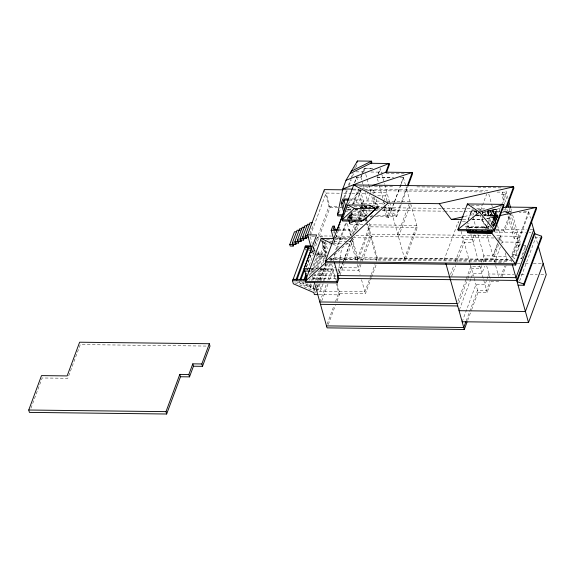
<?xml version="1.0" encoding="UTF-8"?>
<svg xmlns="http://www.w3.org/2000/svg" width="575" height="575" viewBox="0 0 575 575"><rect width="100%" height="100%" fill="white"/><g stroke="black" fill="none" stroke-linecap="round" stroke-linejoin="round"><path stroke-width="0.43" stroke-dasharray="2.88 2.16" d="M338.344 271.623L339.415 263.846M339.537 262.983L341.564 248.292L352.856 238.79L353.1 239.674M468.244 228.419L468.992 223.165M494.665 224.502L497.928 215.568L484.092 215.402M30.964 408.2L42.162 377.983L67.8 378.285L80.284 344.583L207.309 346.078M309.911 233.91L313.454 224.329M310.442 235.333L326.104 193.056L340.335 193.229M306.209 249.018L305.821 250.082L304.966 247.02M306.324 266.908L317.285 237.317L320.412 237.353M324.329 189.606L328.965 206.209L312.606 250.377L314.115 250.398L330.079 207.295L326.104 193.056M314.079 284.395L313.159 286.882L307.122 286.81L306.324 283.942L300.294 283.87L301.214 281.391M306.425 267.317L312.254 251.591L311.851 250.154L314.87 250.19L315.265 251.627M307.51 270.056L314.87 250.19M320.304 237.353L320.828 235.93L331.43 236.052M303.305 283.906L303.923 282.253M310.356 283.755L309.738 285.408L303.708 285.344L304.628 282.857M321.971 237.367L322.367 236.303L318.054 236.253M309.393 275.662L318.284 251.663L319.082 254.524L312.34 272.737M306.727 285.38L307.338 283.719M310.708 274.613L318.687 253.093M307.122 286.81L308.351 283.497M309.58 280.19L310.191 278.53M313.72 272.313L324.911 242.097M311.578 280.442L313.116 276.309M315.258 270.509L321.698 253.129L315.668 253.057M310.141 286.846L311.37 283.533M312.592 280.226L314.777 274.146M316.638 269.107L325.967 243.929L331.832 244.001M343.764 197.901L346.574 190.325M348.443 185.279L350.628 179.386M350.937 178.545L352.806 173.492M354.667 168.482L355.285 166.815M315.064 288.334L310.543 288.276L312.074 284.136M313.605 280.003L315.754 274.203M317.903 268.41L322.503 255.997L321.698 253.129M339.106 212.563L341.284 206.684M344.705 197.448L347.192 190.728M349.061 185.689L351.239 179.81M352.482 176.453L353.726 173.089M355.903 167.217L357.463 163.013M315.61 280.262L319.29 270.329M321.13 265.363L325.119 254.596L319.082 254.524M313.555 288.312L314.173 286.659M316.624 280.039L320.915 268.446M323.064 262.653L325.515 256.033M315.467 289.764L313.957 289.75L314.877 287.263M317.328 280.643L322.237 267.397M314.971 289.527L314.36 291.18L293.861 282.368M316.2 286.213L317.12 283.734M318.342 280.42L323.251 267.174M354.452 182.886L356.629 177.007L360.899 177.057L361.488 175.483M354.847 182.34L356.708 177.308L360.985 177.359L361.862 174.987M316.573 288.348L318.104 284.208M319.643 280.075L325.773 263.515M314.913 293.157L315.517 291.511M317.041 287.407L318.262 284.115M319.779 280.003L325.874 263.566M338.366 230.395L333.507 244.016L334.743 240.17M338.668 229.576L340.501 224.624M336.813 235.197L335.635 238.395L347.853 238.539M319.118 283.985L316.976 289.786L319.988 289.822L322.137 284.021M320.347 280.679L326.478 264.119M317.371 291.216L320.131 283.77M321.36 280.456L327.491 263.903M362.66 172.32L364.119 168.367L373.06 168.475M362.157 174.196L364.205 168.662L373.139 168.77M323.366 280.715L329.497 264.155M330.726 260.849L331.947 257.535L332.35 258.966L331.739 260.626M323.15 283.798L320.39 291.252L319.988 289.822M324.379 280.492L330.51 263.932M335.728 249.823L346.013 222.072M347.257 218.708L348.817 214.504M350.376 210.299L350.994 208.617M352.554 204.412L358.16 189.276L363.299 207.676M347.286 220.247L349.32 214.763M335.124 253.532L333.256 258.577L511.232 260.669M336.684 249.327L346.653 222.417M348.213 218.213L349.456 214.849M353.51 203.917L358.491 190.462L362.077 190.505M348.896 217.968L350.966 212.376M349.075 217.997L350.11 215.201L350.858 217.868L350.312 219.334M350.448 216.624L349.478 219.24L349.14 218.004M350.613 216.178L351.584 213.562M352.202 204.276L356.141 202.673L360.841 189.987M319.815 301.961L326.658 283.497M327.901 280.14L332.566 267.555L336.102 267.598M350.692 218.831L352.166 214.842L351.26 211.578M351.102 219.362L352.827 214.719L365.333 209.508M351.152 219.521L352.87 214.877M351.67 219.585L353.1 215.711L352.18 212.412M321.72 300.977L327.944 284.194M329.497 279.996L333.227 269.927M350.678 235.52L349.291 230.561L349.686 229.497L338.33 229.36M363.069 209.322L360.525 200.229L360.92 199.158L349.715 199.029M356.155 220.232L350.556 235.34L346.739 221.67M356.464 219.391L360.511 208.481M360.82 207.647L363.307 200.927L381.009 201.142M352.461 234.356L357.751 220.088M358.06 219.248L362.106 208.337M362.415 207.496L363.35 204.98M338.625 273.894L342.988 262.121M343.304 261.28L351.713 238.575M353.273 234.377L358.563 220.081M358.879 219.24L362.308 209.99M339.049 273.456L343.404 261.704M343.713 260.863L350.865 241.565L348.213 241.529M354.703 231.897L358.419 221.864M358.728 221.03L362.753 210.155M340.026 274.979L344.073 264.047M345.309 260.719L354.351 236.303M356.536 230.417L359.749 221.742M359.964 221.167L364.011 210.234M370.508 193.078L367.583 200.984L365.197 192.438M378.185 181.52L376.992 177.251L377.868 174.879M378.163 174.088L380.212 168.561L381.405 172.831M378.537 173.593L380.291 168.856M365.923 207.913L366.519 206.317M365.535 190.088L373.599 190.181L372.808 192.316L373.276 193.976M366.304 215.984L368.453 210.191M368.762 209.365L369.682 206.878M365.089 221.267L365.686 219.672M327.118 324.207L333.96 305.742M335.512 301.544L339.243 291.475M328.289 324.501L335.441 305.203M337 301.005L339.796 293.451L337.079 283.719M370.631 217.479L371.206 215.934M357.24 259.26L369.984 224.854L416.738 225.4L404.52 258.391M369.502 223.129L370.537 226.83L357.787 261.237L351.217 237.712L335.318 237.525M380.089 208.948L377.444 208.919L378.235 206.792L375.223 195.996M359.433 264.543L358.203 267.857L336.986 267.605M360.64 261.28L370.688 234.154L491.452 235.577M383.388 201.998L382.821 203.521L383.288 205.196M383.669 201.236L386.889 192.481L370.803 192.287L369.128 186.307M361.014 264.435L358.865 270.228L337.647 269.977M362.214 261.187L371.357 236.526L493.903 237.971M389.67 202.443L391.525 209.084L388.305 217.774L386.795 217.76L389.62 210.134L388.218 205.11M400.746 177.531L403.384 177.56L391.158 210.551L405.073 260.367L417.292 227.377L406.007 186.954M394.299 202.601L391.244 210.845L398.784 210.939M394.601 201.775L400.717 185.279M401.019 184.453L403.463 177.855L399.948 177.819M371.019 275.224L364.881 291.777L318.126 291.223M371.277 274.512L375.001 264.457M376.23 261.151L377.372 258.074L507.078 259.605L506.18 262.027M339.796 293.451L365.434 293.753L371.263 278.027M371.529 277.315L376.402 264.162M407.043 186.573L396.348 215.431L396.678 216.617L373.556 216.344M396.678 216.617L401.853 202.659M402.155 201.832L407.675 186.932M397.842 234.471L410.061 201.48L386.307 201.2M398.504 236.842L410.723 203.852M475.446 210.967L471.327 210.917L467.389 221.562L469.236 228.174M466.541 228.908L465.865 226.485L466.763 224.056M468.266 220.002L472.168 209.458L473.735 215.079M450.534 274.412L453.905 265.305M455.134 261.992L463.414 239.646L472.463 239.746L474.591 234.018M451.612 276.352L455.601 265.585M456.83 262.279L464.19 242.413L473.239 242.521L476.876 232.695M480.678 210.22L486.673 194.041M457.988 301.099L465.958 279.572M466.268 278.746L470.868 266.333L479.917 266.441M485.753 228.404L487.557 223.553M488.75 220.318L492.948 208.991L496.103 220.304M485.681 230.007L488.074 223.531M488.376 222.726L493.17 209.782L500.027 209.861M458.649 303.471L467.54 279.464M467.849 278.638L471.529 268.705L480.578 268.812L481.793 265.535M487.427 228.749L488.628 225.508M489.828 222.273L493.724 211.758M491.014 224.034L496.304 209.753L491.266 209.688M508.588 212.463L506.827 212.441L501.86 194.645L502.78 192.165L506.093 204.024M459.36 309.868L471.011 278.415M471.32 277.588L472.851 273.448L481.9 273.556L484.632 266.189M491.539 223.998L495.743 212.642L497.066 217.386L493.918 225.903L492.595 221.159M491.194 225.443L492.574 221.72L493.731 225.874L493.185 227.362M492.775 221.188L494.155 217.465L495.312 221.612L493.932 225.342L492.775 221.188L493.939 225.148L495.247 221.605L494.148 217.652M495.729 213.203L494.349 216.933L495.506 221.08L496.886 217.357L494.787 209.731M492.466 225.659L493.12 223.883M493.386 223.172L494.701 219.628M494.96 218.917L496.275 215.373M493.235 227.046L493.673 225.86M498.805 212.427L501.206 205.958M501.508 205.146L506.302 192.201L495.549 192.079M493.501 227.168L497.871 215.373L484.035 215.208M494.924 224.566L495.844 222.079M496.304 209.753L498.065 216.078L497.684 217.113L495.923 210.788M481.433 262.344L483.855 255.796L492.912 255.904L497.706 242.959M483.007 262.265L484.524 258.168L493.573 258.276L498.662 244.526M462.142 321.77L475.942 284.517L484.991 284.625L486.817 279.716M466.196 320.879L477.545 290.253L486.594 290.361L489.929 281.355M506.827 212.441L507.747 209.954L507.272 208.258M467.669 320.376L471.349 310.442M471.658 309.609L478.098 292.229L473.692 276.46M508.3 211.931L507.38 214.417L514.172 238.733L517.687 238.776L510.902 214.453L508.257 214.425M498.899 239.725L500.401 235.678L495.032 235.621M498.115 242.549L493.019 256.299L508.53 256.479M498.41 241.737L500.509 236.073L518.607 236.289L511.118 256.507M511.52 212.779L504.325 232.192L503.779 230.216L510.047 213.289M499.862 241.292L501.062 238.05L497.483 238.014M487.118 278.897L488.024 276.438M488.333 275.619L488.937 273.98L514.072 274.282M500.365 246.862L494.673 262.229L504.153 262.337M501.565 243.627L502.169 242.01L520.267 242.219L512.519 214.489M478.098 292.229L487.147 292.337L491.086 281.692L500.142 281.8M514.172 238.733L515.092 236.246L508.767 213.612M500.789 276.589L504.685 266.074M501.939 276.949L506.129 265.621M511.836 256.967L528.641 211.593L523.272 211.528M512.476 257.312L528.971 212.779L519.218 212.664M517.514 255.803L515.84 255.782L515.423 254.301L519.764 242.592L517.248 242.564L518.492 247.013L520.167 247.027M518.492 247.013L520.267 242.219M515.84 255.782L520.174 244.073L519.764 242.592M523.106 245.583L525.615 245.618L521.281 257.32L521.697 258.808L519.182 258.779M521.697 258.808L525.413 248.774M519.635 280.988L535.821 237.295L540.126 237.346M348.083 203.845L360.539 189.858M329.691 259.109L331.006 257.902M334.305 254.897L339.588 250.089M359.052 219.327L362.178 218.026M361.984 188.916L370.501 186.135M464.413 216.502L473.965 214.338M482.648 212.369L500.875 208.236M471.795 219.693L483.295 219.413M486.766 218.629L498.051 216.071L484.236 215.912M472.053 219.542L483.352 219.283M486.817 218.529L498.065 216.078M356.062 171.839L363.946 171.932M370.961 172.018L382.353 172.148M386.192 173.377L404.663 173.593M376.992 177.251L393.702 177.445M377.071 177.546L392.028 177.725M359.425 186.199L394.457 186.609M416.911 186.875L455.529 187.328M477.983 187.594L503.132 187.888M353.266 189.096L359.382 189.168M364.421 189.347L487.873 190.807M343.146 189.822L346.725 189.865M352.993 189.944L361.057 190.037M368.345 190.577L484.804 191.949M501.86 194.645L505.382 194.688L507.035 200.618M343.893 193.265L351.009 193.351M351.9 193.365L367.914 193.552M377.732 195.802L385.645 195.895L387.047 200.919M349.176 200.093L360.525 200.229M363.968 203.306L385.142 203.55M471.248 205.174L481.843 205.297M363.867 206.288L369.057 206.346M328.965 206.209L337.928 206.317M354.049 206.504L369.279 206.684M375.547 206.756L378.235 206.792M346.006 207.187L349.55 207.223M360.194 207.352L370.839 207.474M376.158 207.539L381.484 207.604M363.242 207.467L371.292 207.561M375.762 207.611L382.023 207.683M382.921 207.697L441.068 208.38M441.959 208.394L472.377 208.754M476.848 208.804L486.687 208.919M330.079 207.295L341.643 207.431M347.868 207.503L349.65 207.525M360.324 207.647L366.548 207.719M478.069 209.53L483.352 209.595M503.463 209.904L507.747 209.954M383.604 208.991L391.525 209.084M478.853 210.342L481.44 210.371M348.22 209.142L350.843 209.178M355.206 209.228L358.699 209.271M346.804 209.286L350.57 209.329M354.832 209.386L358.333 209.422M487.449 211.111L499.984 211.255M503.571 211.298L512.526 211.406M375.547 209.968L378.185 209.997M382.583 210.048L389.62 210.134M346.775 210.033L351.088 210.083M354.531 210.119L372.959 210.335M373.851 210.349L378.321 210.4M382.404 210.45L443.627 211.169M444.518 211.183L463.306 211.399M464.198 211.413L476.725 211.557M484.775 211.658L499.754 211.83M503.204 211.873L511.822 211.974L510.859 208.538M500.581 212.448L508.566 212.542M482.605 212.75L487.629 212.815M488.635 212.822L493.659 212.887M344.77 211.435L349.693 211.492M352.791 211.528L363.486 211.65L365.154 217.63M483.058 214.827L488.333 214.892L487.176 210.737M476.725 215.043L480.175 215.086M482.763 215.122L494.823 215.266L493.501 210.522L487.471 210.45L488.793 215.194M475.238 215.1L480.52 215.165M477.049 215.316L479.694 215.345M475.432 215.805L480.714 215.869M349.823 214.877L366.821 215.079M371.299 215.129L373.089 215.151M377.559 215.208L396.348 215.431L385.918 207.654M353.1 215.711L366.031 215.869M361.991 216.207L365.549 216.25M369.998 216.301L372.665 216.329M348.17 217.853L365.456 218.062M462.925 219.592L468.244 219.65M462.451 221.504L465.743 221.54M349.952 224.228L362.875 224.387M366.325 224.423L368.05 224.444M465.865 226.485L489.993 226.78M487.212 227.528L469.114 227.312L469.552 228.893M469.574 227.607L474.849 227.671M475.604 227.686L480.887 227.743M481.642 227.757L486.917 227.822M469.725 227.707L474.756 227.772M475.762 227.786L480.786 227.844M481.793 227.858L486.824 227.916M370.537 226.83L417.292 227.377M496.11 229.339L526.571 229.698M530.136 229.741L532.824 229.77M496.017 230.129L503.779 230.216M494.845 232.084L525.557 232.444M529.129 232.487L530.919 232.508M338.086 230.424L349.291 230.561M355.903 235.405L370.163 235.57M336.727 236.117L350.865 236.282M314.539 236.21L310.141 236.16L312.239 243.699M353 237.734L370.825 237.942M334.758 238.575L346.826 238.718M351.131 238.769L352.856 238.79M334.592 239.452L346.689 239.567M326.6 239.66L331.696 239.717M329.647 241.313L333.184 241.356M334.068 241.363L347.329 241.522M333.428 243.721L341.773 243.822M346.207 243.872L351.526 243.937M524.357 247.077L526.032 247.099L525.615 245.618M312.254 251.591L314.511 251.613M515.423 254.301L512.914 254.265L514.151 258.714L515.832 258.736M322.503 255.997L327.779 256.055M329.849 258.937L376.841 259.49M329.159 259.476L358.311 259.821L351.749 236.296M517.241 263.285L520.813 263.321M525.284 263.379L529.755 263.429M533.327 263.472L542.268 263.58M311.111 268.726L318.09 268.805M318.96 268.82L332.041 268.971L335.283 280.586M305.325 269.596L307.941 269.625M311.427 269.668L315.79 269.718M320.146 269.768L336.763 269.97M310.902 271.091L314.388 271.127M317.882 271.17L332.702 271.342M521.223 274.361L525.694 274.419M530.164 274.469L537.309 274.555M540.888 274.598L544.46 274.634M313.361 275.684L336.346 275.95M313.224 278.343L336.21 278.609M296.873 282.404L302.91 282.476L303.708 285.344M318.83 294.63L339.272 294.867L336.224 283.949M356.141 202.673L364.895 204.139M371.903 205.311L382.411 207.065M383.288 207.216L398.453 209.753M308.674 250.082L311.132 251.138M311.952 251.491L316.049 253.252M316.875 253.604L326.715 257.837M311.557 252.554L314.015 253.611M314.841 253.963L325.5 258.549M332.939 244.109L339.214 247.149M481.555 219.808L488.096 228.325M481.62 219.657L488.556 228.857M528.641 211.593L530.488 218.205M535.418 235.872L537.625 243.757M505.971 191.015L508.221 199.079M509.162 208.243L510.111 211.636M511.592 261.97L510.902 259.483L332.925 257.392L333.852 260.698M488.793 194.113L491.33 203.205M491.56 204.032L492.488 207.338M497.54 225.429L502.988 244.95M505.152 252.705L507.632 261.582L377.919 260.051L367.827 223.905M481.994 216.811L485.228 228.39M486.946 234.542L494.773 262.581M495.607 265.571L498.626 276.374M471.327 210.917L472.715 215.877M472.945 216.703L476.179 228.282M477.897 234.435L485.724 262.48M486.687 265.923L490.295 278.853M470.846 233.96L478.774 262.344M479.737 265.794L487.147 292.337M458.8 223.107L458.34 221.454L444.54 258.707L445.46 262.013M461.107 231.373L470.206 263.968M470.443 264.823L473.57 276M403.384 177.56L405.77 186.106M381.642 173.686L384.503 183.935M384.74 184.791L389.44 201.609M379.378 185.79L383.187 199.46M383.669 201.171L384.596 204.492M384.826 205.318L388.305 217.774M384.222 208.545L386.795 217.76M373.599 190.181L374.993 195.169M374.203 197.297L377.444 208.919M373.297 196.952L376.33 207.834M364.119 168.367L365.549 173.492M365.793 174.347L368.891 185.452M371.802 196.571L374.613 206.619M360.899 177.057L362.811 183.892M363.048 184.748L364.241 189.017M356.629 177.007L358.06 182.138M360.209 189.822L365.657 209.336M365.894 210.198L367.094 214.511M363.436 208.157L366.397 218.773M366.634 219.628L367.59 223.05M365.398 218.486L366.347 221.907M366.584 222.755L377.214 260.813M349.686 229.497L351.533 236.109M350.865 241.565L356.299 261.021M357.248 264.435L360.072 274.534M361.517 279.709L365.434 293.753M334.154 231.049L334.614 232.702M333.787 231.775L334.248 233.428M325.227 241.263L327.829 250.592M331.617 264.162L336.116 280.269M323.775 241.335L327.046 253.065M322.913 240.724L326.658 254.128M322.237 240.968L326.219 255.257M321.899 240.594L326.233 256.112M320.785 239.071L325.917 257.463M313.411 247.882L314.115 250.398M312.477 275.669L313.662 279.91M313.159 286.882L313.957 289.75M309.738 285.408L310.543 288.276M299.489 281.002L300.294 283.87M495.722 213.39L496.829 217.35L495.513 220.893L494.414 216.94M495.068 215.165L496.168 219.118M494.169 216.897L495.492 221.648M493.494 219.427L494.593 223.38M490.597 210.881L491.697 214.834M491.912 223.682L493.019 227.635M487.075 210.838L488.182 214.791L483.151 214.727L482.051 210.773M489.663 225.594L490.446 228.39M485.113 212.786L485.667 214.763M488.506 226.758L488.951 228.376M481.9 210.673L482.82 213.993M482.102 212.75L482.54 214.331M480.312 215.352L480.75 216.933M476.014 210.702L476.567 212.678M475.863 210.601L476.56 213.095M475.626 211.09L476.503 214.252M473.671 209.48L475.015 214.295M467.058 225.321L468.057 228.929M369.43 209.559L370.092 211.952M366.275 218.076L367.159 221.26M351.433 212.807L351.986 214.813L350.951 217.602L350.211 214.935M350.736 213.684L351.426 216.15M349.614 216.717L350.304 219.19M493.206 210.809L487.931 210.745L489.088 214.899L494.363 214.964L493.206 210.809M493.113 210.91L488.082 210.845L489.188 214.806L494.213 214.863L493.113 210.91"/><path stroke-width="0.86" d="M333.91 238.568L321.181 238.417L305.282 281.34L305.613 282.526L337.281 282.9L336.95 281.714L337.87 275.08M491.704 232.623L492.293 230.999M28.75 410.018L41.501 375.612L67.138 375.913L79.623 342.211L209.336 343.735L209.997 346.114L202.501 366.332L193.452 366.225L189.513 376.869L180.464 376.762L166.664 414.007L29.411 412.397L28.75 410.018L166.002 411.635L179.803 374.39L188.852 374.497L192.79 363.853L201.839 363.961L209.336 343.735M293.782 244.483L293.192 246.078L290.174 246.042L289.75 244.512L294.479 231.739L296.743 231.768M293.192 246.078L292.337 243.017L297.067 230.244L300.085 230.28M289.75 244.512L295.78 244.583L294.925 241.522L299.654 228.749L301.918 228.778M295.78 244.583L296.369 242.988M292.337 243.017L298.368 243.088L297.512 240.027L302.249 227.254L304.506 227.276M298.368 243.088L298.964 241.493M294.925 241.522L300.955 241.593L300.1 238.524L304.836 225.752L307.093 225.781M300.955 241.593L301.552 239.998M297.512 240.027L303.55 240.091L302.694 237.029L307.424 224.257L309.688 224.286M303.55 240.091L304.139 238.496M300.1 238.524L306.137 238.596L305.282 235.534L310.011 222.762L312.275 222.791M306.137 238.596L306.727 237.001M310.996 247.092L311.391 246.028L305.354 245.956L304.966 247.02L310.996 247.092L307.575 234.837L324.329 189.606L343.146 189.822M317.939 294.616L314.381 294.58L313.835 292.603L293.329 283.784L292.474 280.722L293.006 279.306L306.31 279.457M308.035 247.257L296.075 279.536L293.056 279.5L305.016 247.221L308.035 247.257L308.437 248.688L296.779 280.14M300.107 279.349L311.449 248.723L308.437 248.688M306.87 278.429L304.139 268.64L316.624 234.945L307.575 234.837M300.811 279.953L304.8 269.193M303.83 279.989L306.281 273.369M304.843 279.766L306.374 275.633M371.321 163.76L371.845 162.344L371.515 161.158L357.442 160.993L345.999 180.284L342.779 188.974L337.532 214.734L337.863 215.92L342.168 215.97M333.73 239.437L331.193 230.345L332.767 226.09L334.276 226.104L335.196 229.411M343.785 212.297L341.248 203.205L342.822 198.95L348.853 199.022M338.467 212.211L337.532 214.734L342.7 214.798M356.823 162.653L357.442 160.993M334.276 226.104L333.09 229.296L337.46 229.346M344.598 209.839L342.75 203.227L343.936 200.028L348.299 200.086M506.719 207.431L513.913 188.018L513.576 186.832L353.704 184.949L325.313 261.575L325.651 262.761L515.689 265.003L536.583 208.596L536.252 207.41L506.086 207.05L502.615 207.841M337.424 229.461L343.483 213.117M347.667 204.952L342.147 219.851L342.463 220.994L361.201 221.217L363.81 220.117L376.064 208.639L369.33 205.217L347.667 204.952L354.408 208.38L376.064 208.639L363.652 220.11L360.999 221.217M350.268 173.47L370.731 163.286L371.515 161.158L351.052 171.343M337.281 282.9L338.862 278.645L334.312 262.351M352.396 189.089L342.779 188.974L385.861 172.191L389.081 163.501L370.731 163.286M386.486 172.586L389.412 164.687L389.081 163.501L345.999 180.284M407.344 185.747L412.253 172.5L385.861 172.191M407.984 186.106L412.584 173.686L412.253 172.5L372.212 185.574M494.45 231.107L503.916 205.57L503.585 204.384L467.382 203.945L457.923 229.482L458.253 230.668L494.45 231.107L494.119 229.921L479.428 212.189L467.382 203.945L467.712 205.131M506.086 207.05L513.576 186.832L439.271 203.679L387.996 203.076L353.704 184.949M465.894 321.705L463.745 327.498L326.492 325.888M314.367 282.454L327.046 327.865L464.298 329.475L467.058 322.029M533.722 229.784L515.976 277.675L338.007 275.576M534.491 232.552L516.753 280.442L338.776 278.343M523.775 284.072L541.521 236.181L534.822 233.737L517.083 281.628L523.775 284.072L524.105 285.257L518.075 285.186M524.105 285.257L541.851 237.367L541.521 236.181M543.159 263.587L525.413 311.478L459.051 310.701M462.142 321.77L528.504 322.553L546.25 274.656L538.344 246.344M354.408 208.38L342.147 219.851L363.81 220.117M387.996 203.076L325.313 261.575L515.358 263.817L536.252 207.41L499.79 215.675M325.73 262.71L305.282 281.34L336.95 281.714M349.672 223.229L355.142 220.951M439.271 203.679L451.389 219.456L463.543 216.696M341.248 203.205L342.75 203.227M451.389 219.456L462.034 219.578M476.007 231.826L470.731 231.761L470.264 230.101M476.761 231.833L482.044 231.897M482.799 231.905L488.074 231.969M331.193 230.345L337.223 230.417M491.647 232.429L467.439 232.142L491.582 232.35L491.97 231.308L492.164 232.013L491.762 233.105L469.15 232.832L468.51 230.539M467.489 232.329L491.625 232.623M305.282 235.534L307.546 235.563M302.694 237.029L308.725 237.101M305.26 246.222L311.291 246.294M304.139 268.64L310.241 268.712M304.8 271.019L310.033 271.077M292.474 280.722L305.785 280.88M319.815 301.961L457.067 303.578M320.476 304.333L457.729 305.95M321.181 238.417L332.156 243.735M369.172 205.21L376.064 208.639M491.366 232.588L515.358 263.817L515.689 265.003M531.415 221.512L534.973 234.277M508.702 200.797L510.622 207.676M507.984 204.01L508.925 207.395M512.282 264.45L528.504 322.553M445.92 263.666L464.298 329.475M343.936 200.028L345.783 206.648M201.839 363.961L202.501 366.332M192.79 363.853L193.452 366.225M188.852 374.497L189.513 376.869M179.803 374.39L180.464 376.762M166.002 411.635L166.664 414.007M491.122 230.812L491.762 233.105L467.619 232.796L466.986 230.525M489.627 230.798L490.267 233.083M488.096 230.69L488.534 232.271L470.436 232.056L469.991 230.474M487.557 230.553L487.923 231.869M482.058 230.618L482.504 232.199M476.028 230.546L476.467 232.127M472.973 230.374L473.34 231.696M470.458 230.345L470.824 231.66M348.817 220.16L349.715 223.388M503.585 204.384L494.119 229.921L457.923 229.482L479.428 212.189L503.585 204.384"/></g></svg>
